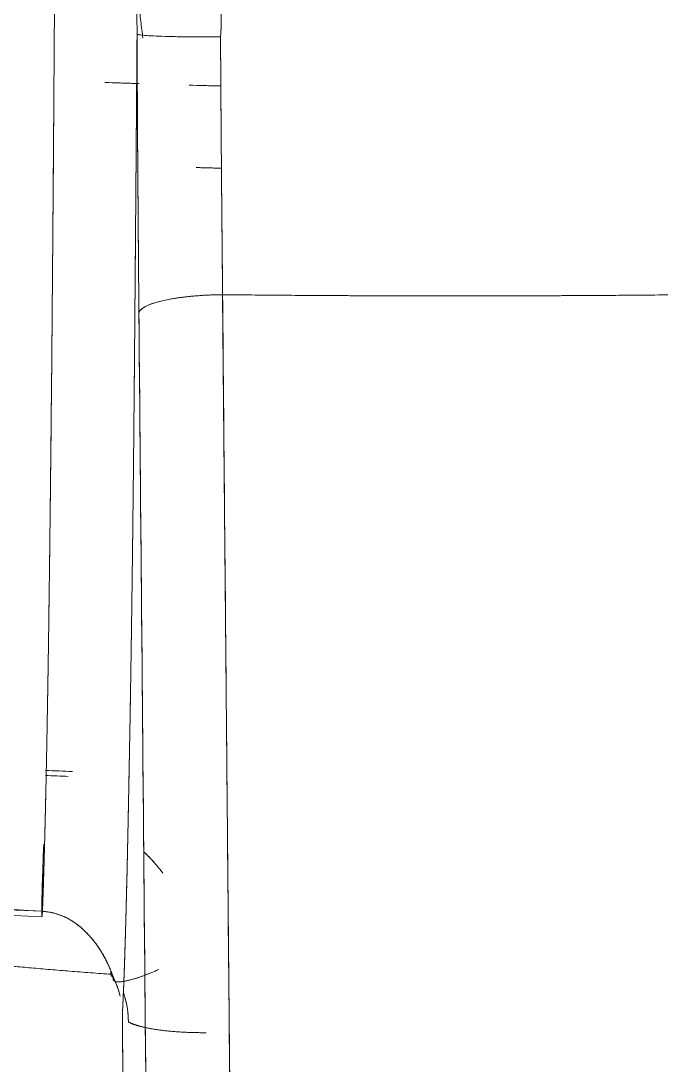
# Model space of a CAD drawing. Extents: x 6453 to 7582, y 0 to 827.
# Drawn here: x 6957.36 to 6961.18, y 438.78 to 445.02 of the extents above; entities that cross this region are included whole.
import ezdxf

# ---------------------------------------------------------------- set-up
doc = ezdxf.new("R2010")
doc.units = 0
doc.header["$LTSCALE"] = 30
doc.header["$MEASUREMENT"] = 0
doc.linetypes.add('HIDDEN2', pattern=[4.7625, 3.175, -1.5875])
doc.layers.add('1', color=7, linetype='CONTINUOUS')
doc.layers.add('2', color=1, linetype='HIDDEN2')

msp = doc.modelspace()

# ---------------------------------------------------------------- linework, layer by layer
at = {"layer": '1', "color": 7, "linetype": 'Continuous', "lineweight": 18}
msp.add_line((6958.6369, 435.1411), (6958.5632, 443.3842), dxfattribs=at)
msp.add_line((6958.6369, 435.1411), (6958.5632, 443.3842), dxfattribs=at)
for centre, major_axis, ratio, start_param, end_param in [((6959.9516, 496.5192), (-59.6283, 0), 0.953717, 0, 1.529457), ((6959.9516, 496.5192), (-59.6283, 0), 0.953717, 0, 1.529457), ((6959.9516, 496.2103), (54.1, 0), 0.953717, 4.673704, 4.677173), ((6959.9516, 496.2103), (-54.1, 0), 0.953717, 1.533989, 1.535903), ((6959.9516, 496.2103), (54.1, 0), 0.953717, 4.68301, 4.686459), ((6959.9516, 496.2103), (-54.1, 0), 0.953717, 1.542876, 1.544874), ((6959.9516, 496.762), (-59, 0), 0.953717, 1.529317, 1.532066), ((6959.9516, 496.732), (59, 0), 0.953717, 4.67091, 4.673217), ((6957.5035, 440.1675), (-0.0197, -0.4996), 0.012428, 4.847757, 5.925986), ((6957.5035, 440.1675), (-0.0197, -0.4996), 0.012428, 5.210955, 5.919109), ((6957.5035, 440.1675), (-0.0197, -0.4996), 0.012428, 6.192422, 6.640363), ((6957.5035, 440.1675), (-0.0197, -0.4996), 0.012428, 0.079029, 0.357178)]:
    msp.add_ellipse(centre, major_axis=major_axis, ratio=ratio, start_param=start_param, end_param=end_param, dxfattribs=at)
for points, degree, knots in [([(6962.4193, 439.6678), (6962.9994, 439.6907), (6964.6758, 439.7802), (6967.4426, 440.0399), (6970.7026, 440.5204), (6973.9301, 441.1719), (6977.115, 441.9922), (6980.2476, 442.979), (6983.3184, 444.1292), (6986.3179, 445.4392), (6989.2372, 446.9053), (6992.0672, 448.5227), (6994.7993, 450.2867), (6997.4253, 452.1918), (6999.937, 454.2322), (7002.3269, 456.4018), (7004.5877, 458.6939), (7006.7125, 461.1014), (7008.6948, 463.6172), (7010.5286, 466.2334), (7012.2083, 468.9421), (7013.7287, 471.7352), (7015.0853, 474.6039), (7016.274, 477.5397), (7017.291, 480.5335), (7018.1334, 483.5763), (7018.7985, 486.6588), (7019.2844, 489.7715), (7019.5895, 492.905), (7019.713, 496.0499), (7019.6545, 499.1963), (7019.4141, 502.335), (7018.9927, 505.4561), (7018.3914, 508.5503), (7017.6121, 511.6082), (7016.6572, 514.6203), (7015.5295, 517.5776), (7014.2326, 520.4711), (7012.7704, 523.2919), (7011.1472, 526.0315), (7009.3682, 528.6815), (7007.4385, 531.2338), (7005.3643, 533.6807), (7003.1516, 536.0146), (7000.8074, 538.2286), (6998.3386, 540.3158), (6995.753, 542.2699), (6993.0582, 544.085), (6990.2625, 545.7554), (6987.3745, 547.2761), (6984.4029, 548.6425), (6981.3568, 549.8504), (6978.2455, 550.8961), (6975.0784, 551.7765), (6971.8652, 552.4887), (6968.6157, 553.0308), (6965.3397, 553.4009), (6962.0474, 553.5981), (6958.7486, 553.6216), (6955.4535, 553.4714), (6952.1721, 553.148), (6948.9143, 552.6523), (6945.6902, 551.9859), (6942.5095, 551.1508), (6939.382, 550.1495), (6936.3171, 548.985), (6933.3243, 547.661), (6930.4126, 546.1815), (6927.5909, 544.5509), (6924.8678, 542.7742), (6922.2516, 540.8569), (6919.7502, 538.8048), (6917.3714, 536.6242), (6915.1224, 534.3217), (6913.0099, 531.9042), (6911.0405, 529.3793), (6909.2201, 526.7546), (6907.5543, 524.0381), (6906.0481, 521.238), (6904.7061, 518.363), (6903.5325, 515.4218), (6902.5307, 512.4232), (6901.7039, 509.3766), (6901.0545, 506.2911), (6900.5845, 503.1761), (6900.2954, 500.0412), (6900.1879, 496.8959), (6900.2625, 493.7497), (6900.5189, 490.6122), (6900.9563, 487.4931), (6901.5734, 484.4017), (6902.3683, 481.3475), (6903.3386, 478.3398), (6904.4813, 475.3878), (6905.7929, 472.5004), (6907.2696, 469.6864), (6908.9067, 466.9544), (6910.6992, 464.3127), (6912.6419, 461.7694), (6914.7286, 459.3322), (6916.9532, 457.0085), (6919.3087, 454.8054), (6921.788, 452.7297), (6924.3837, 450.7877), (6927.0877, 448.9852), (6929.8918, 447.3277), (6932.7876, 445.8204), (6935.7661, 444.4679), (6938.8183, 443.2741), (6941.935, 442.2429), (6945.1065, 441.3773), (6948.3234, 440.68), (6951.5754, 440.153), (6954.6337, 439.8219), (6956.6062, 439.7025), (6957.4838, 439.6678)], 3, [0, 0, 0, 0, 0.004702, 0.013606, 0.022511, 0.031416, 0.040321, 0.049226, 0.058131, 0.067035, 0.07594, 0.084844, 0.093748, 0.102652, 0.111556, 0.120459, 0.129362, 0.138265, 0.147168, 0.15607, 0.164972, 0.173874, 0.182775, 0.191676, 0.200577, 0.209478, 0.218378, 0.227279, 0.236179, 0.245079, 0.253978, 0.262878, 0.271778, 0.280678, 0.289578, 0.298478, 0.307379, 0.316279, 0.32518, 0.334081, 0.342982, 0.351884, 0.360785, 0.369687, 0.37859, 0.387493, 0.396396, 0.405299, 0.414202, 0.423106, 0.43201, 0.440914, 0.449818, 0.458723, 0.467628, 0.476532, 0.485437, 0.494342, 0.503247, 0.512152, 0.521057, 0.529962, 0.538867, 0.547772, 0.556677, 0.565582, 0.574486, 0.583391, 0.592295, 0.601199, 0.610103, 0.619007, 0.62791, 0.636813, 0.645716, 0.654619, 0.663521, 0.672423, 0.681325, 0.690226, 0.699127, 0.708028, 0.716929, 0.725829, 0.734729, 0.743629, 0.752529, 0.761429, 0.770329, 0.779229, 0.788129, 0.797029, 0.805929, 0.814829, 0.82373, 0.832631, 0.841532, 0.850433, 0.859334, 0.868236, 0.877138, 0.886041, 0.894944, 0.903847, 0.91275, 0.921653, 0.930557, 0.939461, 0.948365, 0.95727, 0.966174, 0.975079, 0.983983, 0.992888, 1, 1, 1, 1]), ([(6957.4872, 439.6993), (6957.4875, 439.7051), (6957.4879, 439.7167), (6957.4886, 439.7344), (6957.4892, 439.7523), (6957.4899, 439.7704), (6957.4905, 439.7888), (6957.4911, 439.8074), (6957.4918, 439.8262), (6957.4924, 439.8452), (6957.493, 439.8645), (6957.4936, 439.884), (6957.4943, 439.9037), (6957.4949, 439.9237), (6957.4955, 439.9439), (6957.4961, 439.9643), (6957.4967, 439.985), (6957.4973, 440.0059), (6957.4979, 440.027), (6957.4985, 440.0483), (6957.4991, 440.0699), (6957.4997, 440.0917), (6957.5003, 440.1138), (6957.5008, 440.1361), (6957.5014, 440.1586), (6957.502, 440.1813), (6957.5026, 440.2043), (6957.5031, 440.2275), (6957.5037, 440.2509), (6957.5043, 440.2746), (6957.5048, 440.2985), (6957.5054, 440.3226), (6957.5059, 440.347), (6957.5065, 440.3716), (6957.507, 440.3965), (6957.5076, 440.4215), (6957.5081, 440.4469), (6957.5087, 440.4724), (6957.5092, 440.4982), (6957.5097, 440.5242), (6957.5103, 440.5504), (6957.5108, 440.5769), (6957.5113, 440.6036), (6957.5119, 440.6306), (6957.5124, 440.6578), (6957.5129, 440.6852), (6957.5134, 440.7128), (6957.5139, 440.7407), (6957.5144, 440.7688), (6957.515, 440.7972), (6957.5155, 440.8258), (6957.516, 440.8546), (6957.5165, 440.8837), (6957.517, 440.913), (6957.5175, 440.9425), (6957.518, 440.9723), (6957.5185, 441.0023), (6957.519, 441.0325), (6957.5195, 441.0629), (6957.5216, 441.198), (6957.5253, 441.4472), (6957.5303, 441.8278), (6957.5351, 442.231), (6957.5395, 442.6554), (6957.543, 443.0148), (6957.5455, 443.2989), (6957.5472, 443.5014), (6957.5489, 443.7076), (6957.5505, 443.9176), (6957.5521, 444.1313), (6957.5537, 444.3484), (6957.5553, 444.569), (6957.5568, 444.7929), (6957.5583, 445.02), (6957.5597, 445.2503), (6957.5612, 445.4835), (6957.5626, 445.7196), (6957.564, 445.9584), (6957.5654, 446.1998), (6957.5668, 446.4437), (6957.5682, 446.69), (6957.5695, 446.9385), (6957.5709, 447.1893), (6957.5723, 447.4423), (6957.5736, 447.6976), (6957.5745, 447.8688), (6957.575, 447.9547)], 3, [0, 0, 0, 0, 0.004166, 0.008333, 0.012502, 0.016671, 0.020842, 0.025014, 0.029187, 0.033362, 0.037538, 0.041716, 0.045896, 0.050078, 0.054262, 0.058448, 0.062636, 0.066826, 0.071019, 0.075214, 0.079412, 0.083613, 0.087816, 0.092022, 0.096231, 0.100443, 0.104659, 0.108877, 0.113099, 0.117325, 0.121554, 0.125786, 0.130023, 0.134263, 0.138507, 0.142756, 0.147009, 0.151265, 0.155527, 0.159792, 0.164063, 0.168338, 0.172618, 0.176902, 0.181192, 0.185487, 0.189787, 0.194092, 0.198403, 0.202719, 0.207041, 0.211369, 0.215702, 0.220041, 0.224386, 0.228738, 0.233095, 0.237459, 0.241829, 0.246206, 0.29523, 0.344567, 0.394325, 0.444593, 0.49544, 0.517682, 0.540096, 0.562686, 0.585454, 0.608403, 0.631533, 0.654847, 0.678343, 0.702023, 0.725885, 0.74993, 0.774155, 0.798559, 0.82314, 0.847895, 0.872822, 0.897919, 0.923185, 0.948621, 0.974226, 1, 1, 1, 1]), ([(6957.575, 447.9547), (6957.5748, 447.9122), (6957.5742, 447.8118), (6957.5733, 447.6389), (6957.5722, 447.4208), (6957.5708, 447.1579), (6957.5691, 446.8505), (6957.5672, 446.5114), (6957.5652, 446.1563), (6957.5632, 445.8012), (6957.5611, 445.4499), (6957.5589, 445.0988), (6957.556, 444.6734), (6957.552, 444.1037), (6957.546, 443.3357), (6957.5406, 442.7561), (6957.537, 442.4122), (6957.5362, 442.3447), (6957.5355, 442.2776), (6957.5348, 442.211), (6957.534, 442.1448), (6957.5333, 442.0792), (6957.5325, 442.014), (6957.5318, 441.9493), (6957.531, 441.8852), (6957.5302, 441.8215), (6957.5294, 441.7584), (6957.5286, 441.6958), (6957.5278, 441.6338), (6957.527, 441.5723), (6957.5261, 441.5114), (6957.5253, 441.451), (6957.5245, 441.3913), (6957.5236, 441.3321), (6957.5227, 441.2736), (6957.5219, 441.2156), (6957.521, 441.1583), (6957.5201, 441.1016), (6957.5192, 441.0455), (6957.5183, 440.9901), (6957.5174, 440.9354), (6957.5164, 440.8813), (6957.5155, 440.8279), (6957.5145, 440.7752), (6957.5136, 440.7231), (6957.5126, 440.6718), (6957.5116, 440.6212), (6957.5106, 440.5712), (6957.5096, 440.5221), (6957.5086, 440.4736), (6957.5076, 440.4259), (6957.5065, 440.3789), (6957.5055, 440.3327), (6957.5044, 440.2872), (6957.5033, 440.2425), (6957.5023, 440.1985), (6957.5012, 440.1554), (6957.5001, 440.113), (6957.499, 440.0714), (6957.4978, 440.0305), (6957.4967, 439.9905), (6957.4956, 439.9513), (6957.4944, 439.9128), (6957.4932, 439.8752), (6957.4921, 439.8384), (6957.4909, 439.8024), (6957.4897, 439.7672), (6957.4885, 439.7327), (6957.4877, 439.7104), (6957.4872, 439.6993)], 3, [0, 0, 0, 0, 0.012769, 0.03009, 0.051966, 0.078396, 0.109374, 0.144889, 0.181273, 0.217479, 0.253503, 0.289342, 0.326274, 0.386499, 0.469843, 0.576039, 0.584095, 0.592149, 0.6002, 0.608248, 0.616293, 0.624335, 0.632375, 0.640412, 0.648446, 0.656477, 0.664506, 0.672532, 0.680555, 0.688576, 0.696594, 0.70461, 0.712623, 0.720634, 0.728642, 0.736648, 0.744652, 0.752653, 0.760653, 0.76865, 0.776645, 0.784638, 0.79263, 0.800619, 0.808607, 0.816592, 0.824577, 0.832559, 0.840541, 0.848521, 0.856499, 0.864477, 0.872453, 0.880428, 0.888402, 0.896375, 0.904347, 0.912319, 0.92029, 0.928261, 0.936232, 0.944202, 0.952172, 0.960143, 0.968113, 0.976084, 0.984056, 0.992028, 1, 1, 1, 1]), ([(6957.575, 447.9547), (6957.5748, 447.9122), (6957.5742, 447.8118), (6957.5733, 447.6389), (6957.5722, 447.4208), (6957.5708, 447.1579), (6957.5691, 446.8505), (6957.5672, 446.5114), (6957.5652, 446.1563), (6957.5632, 445.8012), (6957.5611, 445.4499), (6957.5589, 445.0988), (6957.556, 444.6734), (6957.552, 444.1037), (6957.546, 443.3357), (6957.5406, 442.7561), (6957.537, 442.4122), (6957.5362, 442.3447), (6957.5355, 442.2776), (6957.5348, 442.211), (6957.534, 442.1448), (6957.5333, 442.0792), (6957.5325, 442.014), (6957.5318, 441.9493), (6957.531, 441.8852), (6957.5302, 441.8215), (6957.5294, 441.7584), (6957.5286, 441.6958), (6957.5278, 441.6338), (6957.527, 441.5723), (6957.5261, 441.5114), (6957.5253, 441.451), (6957.5245, 441.3913), (6957.5236, 441.3321), (6957.5227, 441.2736), (6957.5219, 441.2156), (6957.521, 441.1583), (6957.5201, 441.1016), (6957.5192, 441.0455), (6957.5183, 440.9901), (6957.5174, 440.9354), (6957.5164, 440.8813), (6957.5155, 440.8279), (6957.5145, 440.7752), (6957.5136, 440.7231), (6957.5126, 440.6718), (6957.5116, 440.6212), (6957.5106, 440.5712), (6957.5096, 440.5221), (6957.5086, 440.4736), (6957.5076, 440.4259), (6957.5065, 440.3789), (6957.5055, 440.3327), (6957.5044, 440.2872), (6957.5033, 440.2425), (6957.5023, 440.1985), (6957.5012, 440.1554), (6957.5001, 440.113), (6957.499, 440.0714), (6957.4978, 440.0305), (6957.4967, 439.9905), (6957.4956, 439.9513), (6957.4944, 439.9128), (6957.4932, 439.8752), (6957.4921, 439.8384), (6957.4909, 439.8024), (6957.4897, 439.7672), (6957.4885, 439.7327), (6957.4877, 439.7104), (6957.4872, 439.6993)], 3, [0, 0, 0, 0, 0.012769, 0.03009, 0.051966, 0.078396, 0.109374, 0.144889, 0.181273, 0.217479, 0.253503, 0.289342, 0.326274, 0.386499, 0.469843, 0.576039, 0.584095, 0.592149, 0.6002, 0.608248, 0.616293, 0.624335, 0.632375, 0.640412, 0.648446, 0.656477, 0.664506, 0.672532, 0.680555, 0.688576, 0.696594, 0.70461, 0.712623, 0.720634, 0.728642, 0.736648, 0.744652, 0.752653, 0.760653, 0.76865, 0.776645, 0.784638, 0.79263, 0.800619, 0.808607, 0.816592, 0.824577, 0.832559, 0.840541, 0.848521, 0.856499, 0.864477, 0.872453, 0.880428, 0.888402, 0.896375, 0.904347, 0.912319, 0.92029, 0.928261, 0.936232, 0.944202, 0.952172, 0.960143, 0.968113, 0.976084, 0.984056, 0.992028, 1, 1, 1, 1]), ([(6957.4872, 439.6993), (6957.4875, 439.7051), (6957.4879, 439.7167), (6957.4886, 439.7344), (6957.4892, 439.7523), (6957.4899, 439.7704), (6957.4905, 439.7888), (6957.4911, 439.8074), (6957.4918, 439.8262), (6957.4924, 439.8452), (6957.493, 439.8645), (6957.4936, 439.884), (6957.4943, 439.9037), (6957.4949, 439.9237), (6957.4955, 439.9439), (6957.4961, 439.9643), (6957.4967, 439.985), (6957.4973, 440.0059), (6957.4979, 440.027), (6957.4985, 440.0483), (6957.4991, 440.0699), (6957.4997, 440.0917), (6957.5003, 440.1138), (6957.5008, 440.1361), (6957.5014, 440.1586), (6957.502, 440.1813), (6957.5026, 440.2043), (6957.5031, 440.2275), (6957.5037, 440.2509), (6957.5043, 440.2746), (6957.5048, 440.2985), (6957.5054, 440.3226), (6957.5059, 440.347), (6957.5065, 440.3716), (6957.507, 440.3965), (6957.5076, 440.4215), (6957.5081, 440.4469), (6957.5087, 440.4724), (6957.5092, 440.4982), (6957.5097, 440.5242), (6957.5103, 440.5504), (6957.5108, 440.5769), (6957.5113, 440.6036), (6957.5119, 440.6306), (6957.5124, 440.6578), (6957.5129, 440.6852), (6957.5134, 440.7128), (6957.5139, 440.7407), (6957.5144, 440.7688), (6957.515, 440.7972), (6957.5155, 440.8258), (6957.516, 440.8546), (6957.5165, 440.8837), (6957.517, 440.913), (6957.5175, 440.9425), (6957.518, 440.9723), (6957.5185, 441.0023), (6957.519, 441.0325), (6957.5195, 441.0629), (6957.5216, 441.198), (6957.5253, 441.4472), (6957.5303, 441.8278), (6957.5351, 442.231), (6957.5395, 442.6554), (6957.543, 443.0148), (6957.5455, 443.2989), (6957.5472, 443.5014), (6957.5489, 443.7076), (6957.5505, 443.9176), (6957.5521, 444.1313), (6957.5537, 444.3484), (6957.5553, 444.569), (6957.5568, 444.7929), (6957.5583, 445.02), (6957.5597, 445.2503), (6957.5612, 445.4835), (6957.5626, 445.7196), (6957.564, 445.9584), (6957.5654, 446.1998), (6957.5668, 446.4437), (6957.5682, 446.69), (6957.5695, 446.9385), (6957.5709, 447.1893), (6957.5723, 447.4423), (6957.5736, 447.6976), (6957.5745, 447.8688), (6957.575, 447.9547)], 3, [0, 0, 0, 0, 0.004166, 0.008333, 0.012502, 0.016671, 0.020842, 0.025014, 0.029187, 0.033362, 0.037538, 0.041716, 0.045896, 0.050078, 0.054262, 0.058448, 0.062636, 0.066826, 0.071019, 0.075214, 0.079412, 0.083613, 0.087816, 0.092022, 0.096231, 0.100443, 0.104659, 0.108877, 0.113099, 0.117325, 0.121554, 0.125786, 0.130023, 0.134263, 0.138507, 0.142756, 0.147009, 0.151265, 0.155527, 0.159792, 0.164063, 0.168338, 0.172618, 0.176902, 0.181192, 0.185487, 0.189787, 0.194092, 0.198403, 0.202719, 0.207041, 0.211369, 0.215702, 0.220041, 0.224386, 0.228738, 0.233095, 0.237459, 0.241829, 0.246206, 0.29523, 0.344567, 0.394325, 0.444593, 0.49544, 0.517682, 0.540096, 0.562686, 0.585454, 0.608403, 0.631533, 0.654847, 0.678343, 0.702023, 0.725885, 0.74993, 0.774155, 0.798559, 0.82314, 0.847895, 0.872822, 0.897919, 0.923185, 0.948621, 0.974226, 1, 1, 1, 1]), ([(6957.575, 447.9547), (6957.5788, 447.9379), (6957.5865, 447.9037), (6957.5985, 447.8511), (6957.611, 447.7964), (6957.6241, 447.7396), (6957.6378, 447.6805), (6957.652, 447.6192), (6957.6666, 447.5562), (6957.6867, 447.4701), (6957.7169, 447.339), (6957.7525, 447.1813), (6957.7867, 447.0234), (6957.8138, 446.8929), (6957.8415, 446.7536), (6957.8728, 446.5861), (6957.9048, 446.4022), (6957.9322, 446.2326), (6957.9514, 446.1066), (6957.9694, 445.9818), (6957.9899, 445.8313), (6958.0106, 445.6589), (6958.0263, 445.5013), (6958.0359, 445.3824), (6958.0421, 445.288), (6958.0461, 445.2093), (6958.049, 445.1375), (6958.0508, 445.0691), (6958.0519, 445.0043), (6958.052, 444.9623), (6958.0521, 444.9418)], 3, [0, 0, 0, 0, 0.017972, 0.036666, 0.056081, 0.076218, 0.097076, 0.118656, 0.140958, 0.163324, 0.208936, 0.277764, 0.326398, 0.370636, 0.410482, 0.467291, 0.538903, 0.593621, 0.63478, 0.662435, 0.715389, 0.780538, 0.827725, 0.865196, 0.893049, 0.916664, 0.93916, 0.960545, 0.980822, 1, 1, 1, 1]), ([(6958.5506, 444.9244), (6958.551, 444.9298), (6958.5519, 444.9408), (6958.553, 444.9577), (6958.5538, 444.9752), (6958.5544, 444.9934), (6958.5548, 445.0122), (6958.555, 445.0317), (6958.5549, 445.0518), (6958.5545, 445.0725), (6958.5538, 445.0939), (6958.5528, 445.116), (6958.5515, 445.1386), (6958.5499, 445.1619), (6958.5468, 445.2005), (6958.5404, 445.2612), (6958.5279, 445.3531), (6958.5125, 445.4425), (6958.4863, 445.5745), (6958.4496, 445.7349), (6958.3942, 445.9434), (6958.3315, 446.1591), (6958.2654, 446.3655), (6958.1899, 446.5842), (6958.1084, 446.8024), (6958.0223, 447.0155), (6957.935, 447.2199), (6957.8525, 447.4034), (6957.7815, 447.5534), (6957.7321, 447.654), (6957.6992, 447.7196), (6957.667, 447.7824), (6957.6356, 447.8424), (6957.6051, 447.8996), (6957.5849, 447.9366), (6957.575, 447.9547)], 3, [0, 0, 0, 0, 0.004808, 0.009809, 0.015001, 0.020386, 0.025963, 0.031733, 0.037694, 0.043848, 0.050193, 0.056729, 0.063457, 0.070376, 0.077485, 0.097917, 0.124718, 0.160239, 0.178956, 0.245121, 0.307885, 0.373659, 0.449249, 0.506417, 0.587509, 0.666612, 0.723676, 0.800069, 0.861421, 0.886641, 0.911012, 0.934534, 0.957208, 0.979031, 1, 1, 1, 1]), ([(6957.575, 447.9547), (6957.5788, 447.9379), (6957.5865, 447.9037), (6957.5985, 447.8511), (6957.611, 447.7964), (6957.6241, 447.7396), (6957.6378, 447.6805), (6957.652, 447.6192), (6957.6666, 447.5562), (6957.6867, 447.4701), (6957.7169, 447.339), (6957.7525, 447.1813), (6957.7867, 447.0234), (6957.8138, 446.8929), (6957.8415, 446.7536), (6957.8728, 446.5861), (6957.9048, 446.4022), (6957.9322, 446.2326), (6957.9514, 446.1066), (6957.9694, 445.9818), (6957.9899, 445.8313), (6958.0106, 445.6589), (6958.0263, 445.5013), (6958.0359, 445.3824), (6958.0421, 445.288), (6958.0461, 445.2093), (6958.049, 445.1375), (6958.0508, 445.0691), (6958.0519, 445.0043), (6958.052, 444.9623), (6958.0521, 444.9418)], 3, [0, 0, 0, 0, 0.017972, 0.036666, 0.056081, 0.076218, 0.097076, 0.118656, 0.140958, 0.163324, 0.208936, 0.277764, 0.326398, 0.370636, 0.410482, 0.467291, 0.538903, 0.593621, 0.63478, 0.662435, 0.715389, 0.780538, 0.827725, 0.865196, 0.893049, 0.916664, 0.93916, 0.960545, 0.980822, 1, 1, 1, 1]), ([(6958.5506, 444.9244), (6958.551, 444.9298), (6958.5519, 444.9408), (6958.553, 444.9577), (6958.5538, 444.9752), (6958.5544, 444.9934), (6958.5548, 445.0122), (6958.555, 445.0317), (6958.5549, 445.0518), (6958.5545, 445.0725), (6958.5538, 445.0939), (6958.5528, 445.116), (6958.5515, 445.1386), (6958.5499, 445.1619), (6958.5468, 445.2005), (6958.5404, 445.2612), (6958.5279, 445.3531), (6958.5125, 445.4425), (6958.4863, 445.5745), (6958.4496, 445.7349), (6958.3942, 445.9434), (6958.3315, 446.1591), (6958.2654, 446.3655), (6958.1899, 446.5842), (6958.1084, 446.8024), (6958.0223, 447.0155), (6957.935, 447.2199), (6957.8525, 447.4034), (6957.7815, 447.5534), (6957.7321, 447.654), (6957.6992, 447.7196), (6957.667, 447.7824), (6957.6356, 447.8424), (6957.6051, 447.8996), (6957.5849, 447.9366), (6957.575, 447.9547)], 3, [0, 0, 0, 0, 0.004808, 0.009809, 0.015001, 0.020386, 0.025963, 0.031733, 0.037694, 0.043848, 0.050193, 0.056729, 0.063457, 0.070376, 0.077485, 0.097917, 0.124718, 0.160239, 0.178956, 0.245121, 0.307885, 0.373659, 0.449249, 0.506417, 0.587509, 0.666612, 0.723676, 0.800069, 0.861421, 0.886641, 0.911012, 0.934534, 0.957208, 0.979031, 1, 1, 1, 1]), ([(6957.575, 447.9547), (6957.5809, 447.9439), (6957.5928, 447.9222), (6957.6105, 447.8894), (6957.6282, 447.8563), (6957.6459, 447.8228), (6957.6635, 447.789), (6957.6811, 447.7549), (6957.6987, 447.7204), (6957.7163, 447.6855), (6957.7338, 447.6503), (6957.7514, 447.6148), (6957.7689, 447.5789), (6957.7864, 447.5427), (6957.8038, 447.5061), (6957.8212, 447.4692), (6957.8387, 447.4319), (6957.8561, 447.3942), (6957.8734, 447.3562), (6957.8908, 447.3179), (6957.9081, 447.2792), (6957.9254, 447.2402), (6957.9664, 447.1469), (6958.0278, 447.0024), (6958.1092, 446.7995), (6958.1859, 446.5952), (6958.2605, 446.3806), (6958.3301, 446.163), (6958.3949, 445.9415), (6958.451, 445.7288), (6958.4899, 445.5586), (6958.5141, 445.4331), (6958.5286, 445.3466), (6958.54, 445.2646), (6958.5469, 445.1996), (6958.5508, 445.1503), (6958.5529, 445.1156), (6958.5543, 445.0817), (6958.555, 445.0487), (6958.555, 445.0164), (6958.5543, 444.985), (6958.5529, 444.9544), (6958.5514, 444.9343), (6958.5506, 444.9244)], 3, [0, 0, 0, 0, 0.012513, 0.02509, 0.037731, 0.050436, 0.063206, 0.07604, 0.088938, 0.101902, 0.11493, 0.128022, 0.14118, 0.154402, 0.16769, 0.181042, 0.19446, 0.207942, 0.221489, 0.235102, 0.248779, 0.262522, 0.276329, 0.346895, 0.412496, 0.482739, 0.550756, 0.622581, 0.692118, 0.760494, 0.821046, 0.848723, 0.874848, 0.899438, 0.922515, 0.933086, 0.943395, 0.953448, 0.963247, 0.972797, 0.982102, 0.991168, 1, 1, 1, 1]), ([(6957.575, 447.9547), (6957.5809, 447.9439), (6957.5928, 447.9222), (6957.6105, 447.8894), (6957.6282, 447.8563), (6957.6459, 447.8228), (6957.6635, 447.789), (6957.6811, 447.7549), (6957.6987, 447.7204), (6957.7163, 447.6855), (6957.7338, 447.6503), (6957.7514, 447.6148), (6957.7689, 447.5789), (6957.7864, 447.5427), (6957.8038, 447.5061), (6957.8212, 447.4692), (6957.8387, 447.4319), (6957.8561, 447.3942), (6957.8734, 447.3562), (6957.8908, 447.3179), (6957.9081, 447.2792), (6957.9254, 447.2402), (6957.9664, 447.1469), (6958.0278, 447.0024), (6958.1092, 446.7995), (6958.1859, 446.5952), (6958.2605, 446.3806), (6958.3301, 446.163), (6958.3949, 445.9415), (6958.451, 445.7288), (6958.4899, 445.5586), (6958.5141, 445.4331), (6958.5286, 445.3466), (6958.54, 445.2646), (6958.5469, 445.1996), (6958.5508, 445.1503), (6958.5529, 445.1156), (6958.5543, 445.0817), (6958.555, 445.0487), (6958.555, 445.0164), (6958.5543, 444.985), (6958.5529, 444.9544), (6958.5514, 444.9343), (6958.5506, 444.9244)], 3, [0, 0, 0, 0, 0.012513, 0.02509, 0.037731, 0.050436, 0.063206, 0.07604, 0.088938, 0.101902, 0.11493, 0.128022, 0.14118, 0.154402, 0.16769, 0.181042, 0.19446, 0.207942, 0.221489, 0.235102, 0.248779, 0.262522, 0.276329, 0.346895, 0.412496, 0.482739, 0.550756, 0.622581, 0.692118, 0.760494, 0.821046, 0.848723, 0.874848, 0.899438, 0.922515, 0.933086, 0.943395, 0.953448, 0.963247, 0.972797, 0.982102, 0.991168, 1, 1, 1, 1]), ([(6958.052, 444.9418), (6958.0476, 444.3228), (6958.0428, 443.7256), (6958.0378, 443.0989), (6958.0338, 442.6691), (6958.0315, 442.4263), (6958.0292, 442.2132), (6958.0268, 441.9953), (6958.0193, 441.3919), (6958.0131, 441.0108), (6958.0073, 440.6529), (6958.0003, 440.3077), (6957.9939, 439.9863), (6957.9821, 439.5243), (6957.9759, 439.3489), (6957.9699, 439.1791), (6957.9643, 439.0797)], 2, [0, 0, 0, 0.125, 0.125, 0.25, 0.25, 0.3125, 0.3125, 0.375, 0.5, 0.5, 0.625, 0.625, 0.75, 0.875, 0.875, 1, 1, 1]), ([(6958.052, 444.9418), (6958.0476, 444.3228), (6958.0428, 443.7256), (6958.0378, 443.0989), (6958.0338, 442.6691), (6958.0315, 442.4263), (6958.0292, 442.2132), (6958.0268, 441.9953), (6958.0193, 441.3919), (6958.0131, 441.0108), (6958.0073, 440.6529), (6958.0003, 440.3077), (6957.9939, 439.9863), (6957.9821, 439.5243), (6957.9759, 439.3489), (6957.9699, 439.1791), (6957.9643, 439.0797)], 2, [0, 0, 0, 0.125, 0.125, 0.25, 0.25, 0.3125, 0.3125, 0.375, 0.5, 0.5, 0.625, 0.625, 0.75, 0.875, 0.875, 1, 1, 1]), ([(6957.9643, 439.0797), (6957.9645, 439.0828), (6957.9649, 439.0891), (6957.9654, 439.099), (6957.9659, 439.1094), (6957.9664, 439.1202), (6957.967, 439.1316), (6957.9675, 439.1435), (6957.9681, 439.1559), (6957.9687, 439.1688), (6957.9693, 439.1823), (6957.9698, 439.1963), (6957.9704, 439.2109), (6957.9711, 439.2261), (6957.9717, 439.2418), (6957.9723, 439.2581), (6957.973, 439.2751), (6957.9736, 439.2926), (6957.9743, 439.3108), (6957.975, 439.3295), (6957.9764, 439.3688), (6957.9785, 439.4327), (6957.9815, 439.5271), (6957.9847, 439.6346), (6957.9876, 439.7395), (6957.99, 439.8372), (6957.9921, 439.9228), (6957.9938, 440.0004), (6957.9953, 440.0689), (6957.9965, 440.1274), (6957.9978, 440.1868), (6957.999, 440.2468), (6958.0005, 440.3229), (6958.0023, 440.4162), (6958.0044, 440.5285), (6958.0069, 440.6588), (6958.0098, 440.8186), (6958.0126, 440.9829), (6958.0151, 441.1358), (6958.0171, 441.2636), (6958.0188, 441.3823), (6958.0203, 441.4914), (6958.0216, 441.5905), (6958.0229, 441.6911), (6958.0244, 441.804), (6958.0259, 441.93), (6958.0275, 442.07), (6958.0293, 442.2326), (6958.0314, 442.4317), (6958.0335, 442.6423), (6958.0353, 442.8305), (6958.0365, 442.9689), (6958.0374, 443.0706), (6958.0379, 443.1352), (6958.0384, 443.1877), (6958.0388, 443.2401), (6958.0393, 443.3049), (6958.0398, 443.3684), (6958.0404, 443.4308), (6958.0408, 443.4921), (6958.0413, 443.5521), (6958.0418, 443.611), (6958.0422, 443.6687), (6958.0429, 443.7486), (6958.0437, 443.8536), (6958.0448, 443.9867), (6958.0459, 444.1273), (6958.047, 444.2754), (6958.0482, 444.4311), (6958.0495, 444.5944), (6958.0507, 444.7654), (6958.0516, 444.8822), (6958.052, 444.9418)], 3, [0, 0, 0, 0, 0.003791, 0.007676, 0.011654, 0.015726, 0.019892, 0.024151, 0.028505, 0.032952, 0.037493, 0.042128, 0.046857, 0.051679, 0.056596, 0.061606, 0.06671, 0.071908, 0.077199, 0.082584, 0.088063, 0.11039, 0.134588, 0.160652, 0.188577, 0.206954, 0.225293, 0.243591, 0.255399, 0.267216, 0.279041, 0.290876, 0.302719, 0.323478, 0.34468, 0.366327, 0.39602, 0.431899, 0.453546, 0.475182, 0.496805, 0.512768, 0.52874, 0.544721, 0.560711, 0.581789, 0.603001, 0.624345, 0.654535, 0.69034, 0.714935, 0.734307, 0.748462, 0.757405, 0.76114, 0.770233, 0.779149, 0.787889, 0.796453, 0.80484, 0.813052, 0.821087, 0.828947, 0.836632, 0.853716, 0.871755, 0.890747, 0.910693, 0.931591, 0.953442, 0.976245, 1, 1, 1, 1]), ([(6957.9643, 439.0797), (6957.9645, 439.0828), (6957.9649, 439.0891), (6957.9654, 439.099), (6957.9659, 439.1094), (6957.9664, 439.1202), (6957.967, 439.1316), (6957.9675, 439.1435), (6957.9681, 439.1559), (6957.9687, 439.1688), (6957.9693, 439.1823), (6957.9698, 439.1963), (6957.9704, 439.2109), (6957.9711, 439.2261), (6957.9717, 439.2418), (6957.9723, 439.2581), (6957.973, 439.2751), (6957.9736, 439.2926), (6957.9743, 439.3108), (6957.975, 439.3295), (6957.9764, 439.3688), (6957.9785, 439.4327), (6957.9815, 439.5271), (6957.9847, 439.6346), (6957.9876, 439.7395), (6957.99, 439.8372), (6957.9921, 439.9228), (6957.9938, 440.0004), (6957.9953, 440.0689), (6957.9965, 440.1274), (6957.9978, 440.1868), (6957.999, 440.2468), (6958.0005, 440.3229), (6958.0023, 440.4162), (6958.0044, 440.5285), (6958.0069, 440.6588), (6958.0098, 440.8186), (6958.0126, 440.9829), (6958.0151, 441.1358), (6958.0171, 441.2636), (6958.0188, 441.3823), (6958.0203, 441.4914), (6958.0216, 441.5905), (6958.0229, 441.6911), (6958.0244, 441.804), (6958.0259, 441.93), (6958.0275, 442.07), (6958.0293, 442.2326), (6958.0314, 442.4317), (6958.0335, 442.6423), (6958.0353, 442.8305), (6958.0365, 442.9689), (6958.0374, 443.0706), (6958.0379, 443.1352), (6958.0384, 443.1877), (6958.0388, 443.2401), (6958.0393, 443.3049), (6958.0398, 443.3684), (6958.0404, 443.4308), (6958.0408, 443.4921), (6958.0413, 443.5521), (6958.0418, 443.611), (6958.0422, 443.6687), (6958.0429, 443.7486), (6958.0437, 443.8536), (6958.0448, 443.9867), (6958.0459, 444.1273), (6958.047, 444.2754), (6958.0482, 444.4311), (6958.0495, 444.5944), (6958.0507, 444.7654), (6958.0516, 444.8822), (6958.052, 444.9418)], 3, [0, 0, 0, 0, 0.003791, 0.007676, 0.011654, 0.015726, 0.019892, 0.024151, 0.028505, 0.032952, 0.037493, 0.042128, 0.046857, 0.051679, 0.056596, 0.061606, 0.06671, 0.071908, 0.077199, 0.082584, 0.088063, 0.11039, 0.134588, 0.160652, 0.188577, 0.206954, 0.225293, 0.243591, 0.255399, 0.267216, 0.279041, 0.290876, 0.302719, 0.323478, 0.34468, 0.366327, 0.39602, 0.431899, 0.453546, 0.475182, 0.496805, 0.512768, 0.52874, 0.544721, 0.560711, 0.581789, 0.603001, 0.624345, 0.654535, 0.69034, 0.714935, 0.734307, 0.748462, 0.757405, 0.76114, 0.770233, 0.779149, 0.787889, 0.796453, 0.80484, 0.813052, 0.821087, 0.828947, 0.836632, 0.853716, 0.871755, 0.890747, 0.910693, 0.931591, 0.953442, 0.976245, 1, 1, 1, 1]), ([(6958.5506, 444.9244), (6958.5215, 444.9243), (6958.4913, 444.9242), (6958.4301, 444.9244), (6958.3992, 444.9246), (6958.3384, 444.9253), (6958.3085, 444.9258), (6958.252, 444.927), (6958.2253, 444.9277), (6958.1768, 444.9294), (6958.155, 444.9304), (6958.1175, 444.9324), (6958.1019, 444.9336), (6958.077, 444.9359), (6958.0678, 444.9371), (6958.0556, 444.9395), (6958.0525, 444.9407), (6958.052, 444.9418)], 3, [0, 0, 0, 0, 0.125, 0.125, 0.25, 0.25, 0.375, 0.375, 0.5, 0.5, 0.625, 0.625, 0.75, 0.75, 0.875, 0.875, 1, 1, 1, 1]), ([(6958.052, 444.9418), (6958.0533, 444.6621), (6958.0549, 444.3817), (6958.0586, 443.824), (6958.0608, 443.5466), (6958.0633, 443.2734)], 3, [0, 0, 0, 0, 0.5, 0.5, 1, 1, 1, 1]), ([(6958.5506, 444.9244), (6958.5215, 444.9243), (6958.4913, 444.9242), (6958.4301, 444.9244), (6958.3992, 444.9246), (6958.3384, 444.9253), (6958.3085, 444.9258), (6958.252, 444.927), (6958.2253, 444.9277), (6958.1768, 444.9294), (6958.155, 444.9304), (6958.1175, 444.9324), (6958.1019, 444.9336), (6958.077, 444.9359), (6958.0678, 444.9371), (6958.0556, 444.9395), (6958.0525, 444.9407), (6958.052, 444.9418)], 3, [0, 0, 0, 0, 0.125, 0.125, 0.25, 0.25, 0.375, 0.375, 0.5, 0.5, 0.625, 0.625, 0.75, 0.75, 0.875, 0.875, 1, 1, 1, 1]), ([(6958.052, 444.9418), (6958.0533, 444.6621), (6958.0549, 444.3817), (6958.0586, 443.824), (6958.0608, 443.5466), (6958.0633, 443.2734)], 3, [0, 0, 0, 0, 0.5, 0.5, 1, 1, 1, 1]), ([(6958.0521, 444.9418), (6958.0526, 444.9407), (6958.0556, 444.9395), (6958.0679, 444.9371), (6958.077, 444.9359), (6958.1019, 444.9336), (6958.1175, 444.9324), (6958.1549, 444.9304), (6958.1767, 444.9294), (6958.2252, 444.9277), (6958.2519, 444.927), (6958.3084, 444.9258), (6958.3383, 444.9253), (6958.3991, 444.9246), (6958.43, 444.9244), (6958.4912, 444.9242), (6958.5214, 444.9243), (6958.5506, 444.9244)], 3, [0, 0, 0, 0, 0.125, 0.125, 0.25, 0.25, 0.375, 0.375, 0.5, 0.5, 0.625, 0.625, 0.75, 0.75, 0.875, 0.875, 1, 1, 1, 1]), ([(6958.0521, 444.9418), (6958.0526, 444.9407), (6958.0556, 444.9395), (6958.0679, 444.9371), (6958.077, 444.9359), (6958.1019, 444.9336), (6958.1175, 444.9324), (6958.1549, 444.9304), (6958.1767, 444.9294), (6958.2252, 444.9277), (6958.2519, 444.927), (6958.3084, 444.9258), (6958.3383, 444.9253), (6958.3991, 444.9246), (6958.43, 444.9244), (6958.4912, 444.9242), (6958.5214, 444.9243), (6958.5506, 444.9244)], 3, [0, 0, 0, 0, 0.125, 0.125, 0.25, 0.25, 0.375, 0.375, 0.5, 0.5, 0.625, 0.625, 0.75, 0.75, 0.875, 0.875, 1, 1, 1, 1]), ([(6958.5632, 443.3842), (6958.5607, 443.6166), (6958.5559, 444.1281), (6958.5522, 444.6459), (6958.5506, 444.9244)], 3, [0, 0, 0, 0, 0.460683, 1, 1, 1, 1]), ([(6958.5632, 443.3842), (6958.5607, 443.6166), (6958.5559, 444.1281), (6958.5522, 444.6459), (6958.5506, 444.9244)], 3, [0, 0, 0, 0, 0.460683, 1, 1, 1, 1]), ([(6958.5506, 444.9244), (6958.5507, 444.911), (6958.5508, 444.8841), (6958.5511, 444.8436), (6958.5513, 444.8029), (6958.5516, 444.7619), (6958.5519, 444.7207), (6958.5521, 444.6792), (6958.5524, 444.6374), (6958.5527, 444.5954), (6958.553, 444.5532), (6958.5533, 444.5107), (6958.5536, 444.468), (6958.5539, 444.425), (6958.5542, 444.3818), (6958.5545, 444.3384), (6958.5549, 444.2948), (6958.5552, 444.251), (6958.5556, 444.2069), (6958.5559, 444.1627), (6958.5563, 444.1182), (6958.5567, 444.0736), (6958.557, 444.0288), (6958.5574, 443.9837), (6958.5578, 443.9385), (6958.5582, 443.8932), (6958.5586, 443.8476), (6958.5591, 443.8019), (6958.5595, 443.756), (6958.5599, 443.71), (6958.5604, 443.6639), (6958.5608, 443.6176), (6958.5613, 443.5711), (6958.5617, 443.5245), (6958.5622, 443.4779), (6958.5627, 443.4311), (6958.563, 443.3998), (6958.5632, 443.3842)], 3, [0, 0, 0, 0, 0.025944, 0.052055, 0.078331, 0.104771, 0.131375, 0.158141, 0.185069, 0.212157, 0.239405, 0.266812, 0.294376, 0.322097, 0.349973, 0.378004, 0.406187, 0.434522, 0.463008, 0.491644, 0.520428, 0.549358, 0.578435, 0.607656, 0.637019, 0.666524, 0.69617, 0.725953, 0.755875, 0.785932, 0.816123, 0.846447, 0.876902, 0.907486, 0.938198, 0.969037, 1, 1, 1, 1]), ([(6958.5506, 444.9244), (6958.5507, 444.911), (6958.5508, 444.8841), (6958.5511, 444.8436), (6958.5513, 444.8029), (6958.5516, 444.7619), (6958.5519, 444.7207), (6958.5521, 444.6792), (6958.5524, 444.6374), (6958.5527, 444.5954), (6958.553, 444.5532), (6958.5533, 444.5107), (6958.5536, 444.468), (6958.5539, 444.425), (6958.5542, 444.3818), (6958.5545, 444.3384), (6958.5549, 444.2948), (6958.5552, 444.251), (6958.5556, 444.2069), (6958.5559, 444.1627), (6958.5563, 444.1182), (6958.5567, 444.0736), (6958.557, 444.0288), (6958.5574, 443.9837), (6958.5578, 443.9385), (6958.5582, 443.8932), (6958.5586, 443.8476), (6958.5591, 443.8019), (6958.5595, 443.756), (6958.5599, 443.71), (6958.5604, 443.6639), (6958.5608, 443.6176), (6958.5613, 443.5711), (6958.5617, 443.5245), (6958.5622, 443.4779), (6958.5627, 443.4311), (6958.563, 443.3998), (6958.5632, 443.3842)], 3, [0, 0, 0, 0, 0.025944, 0.052055, 0.078331, 0.104771, 0.131375, 0.158141, 0.185069, 0.212157, 0.239405, 0.266812, 0.294376, 0.322097, 0.349973, 0.378004, 0.406187, 0.434522, 0.463008, 0.491644, 0.520428, 0.549358, 0.578435, 0.607656, 0.637019, 0.666524, 0.69617, 0.725953, 0.755875, 0.785932, 0.816123, 0.846447, 0.876902, 0.907486, 0.938198, 0.969037, 1, 1, 1, 1]), ([(6958.5632, 443.3842), (6958.5308, 443.3839), (6958.4984, 443.383), (6958.4348, 443.3797), (6958.4036, 443.3774), (6958.3436, 443.3716), (6958.3148, 443.3681), (6958.2607, 443.3599), (6958.2354, 443.3552), (6958.1892, 443.345), (6958.1684, 443.3394), (6958.1318, 443.3275), (6958.1162, 443.3212), (6958.0907, 443.3081), (6958.0809, 443.3012), (6958.0674, 443.2874), (6958.0637, 443.2804), (6958.0633, 443.2734)], 3, [0, 0, 0, 0, 0.125, 0.125, 0.25, 0.25, 0.375, 0.375, 0.5, 0.5, 0.625, 0.625, 0.75, 0.75, 0.875, 0.875, 1, 1, 1, 1]), ([(6958.0633, 443.2734), (6958.0637, 443.2797), (6958.0667, 443.2863), (6958.0789, 443.2996), (6958.0881, 443.3064), (6958.1129, 443.3197), (6958.1286, 443.3263), (6958.1661, 443.3388), (6958.188, 443.3447), (6958.2366, 443.3555), (6958.2634, 443.3604), (6958.3202, 443.3688), (6958.3502, 443.3723), (6958.4112, 443.378), (6958.4422, 443.3802), (6958.5036, 443.3832), (6958.5339, 443.384), (6958.5632, 443.3842)], 3, [0, 0, 0, 0, 0.125, 0.125, 0.25, 0.25, 0.375, 0.375, 0.5, 0.5, 0.625, 0.625, 0.75, 0.75, 0.875, 0.875, 1, 1, 1, 1]), ([(6958.0633, 443.2734), (6958.0637, 443.2797), (6958.0667, 443.2863), (6958.0789, 443.2996), (6958.0881, 443.3064), (6958.1129, 443.3197), (6958.1286, 443.3263), (6958.1661, 443.3388), (6958.188, 443.3447), (6958.2366, 443.3555), (6958.2634, 443.3604), (6958.3202, 443.3688), (6958.3502, 443.3723), (6958.4112, 443.378), (6958.4422, 443.3802), (6958.5036, 443.3832), (6958.5339, 443.384), (6958.5632, 443.3842)], 3, [0, 0, 0, 0, 0.125, 0.125, 0.25, 0.25, 0.375, 0.375, 0.5, 0.5, 0.625, 0.625, 0.75, 0.75, 0.875, 0.875, 1, 1, 1, 1]), ([(6958.5632, 443.3842), (6958.5308, 443.3839), (6958.4984, 443.383), (6958.4348, 443.3797), (6958.4036, 443.3774), (6958.3436, 443.3716), (6958.3148, 443.3681), (6958.2607, 443.3599), (6958.2354, 443.3552), (6958.1892, 443.345), (6958.1684, 443.3394), (6958.1318, 443.3275), (6958.1162, 443.3212), (6958.0907, 443.3081), (6958.0809, 443.3012), (6958.0674, 443.2874), (6958.0637, 443.2804), (6958.0633, 443.2734)], 3, [0, 0, 0, 0, 0.125, 0.125, 0.25, 0.25, 0.375, 0.375, 0.5, 0.5, 0.625, 0.625, 0.75, 0.75, 0.875, 0.875, 1, 1, 1, 1]), ([(6958.5632, 443.3842), (6958.5783, 443.3841), (6959.2184, 443.3774), (6960.144, 443.3746), (6961.0545, 443.3812), (6961.34, 443.3842)], 3, [0, 0, 0, 0, 0.016344, 0.691548, 1, 1, 1, 1]), ([(6958.5632, 443.3842), (6958.5783, 443.3841), (6959.2184, 443.3774), (6960.144, 443.3746), (6961.0545, 443.3812), (6961.34, 443.3842)], 3, [0, 0, 0, 0, 0.016344, 0.691548, 1, 1, 1, 1]), ([(6958.0927, 440.0556), (6958.1091, 440.0397), (6958.1462, 440.0017), (6958.1829, 439.958), (6958.2038, 439.9309), (6958.2063, 439.9276)], 3, [0, 0, 0, 0, 0.398437, 0.92758, 1, 1, 1, 1]), ([(6958.0927, 440.0556), (6958.1091, 440.0397), (6958.1462, 440.0017), (6958.1829, 439.958), (6958.2038, 439.9309), (6958.2063, 439.9276)], 3, [0, 0, 0, 0, 0.398437, 0.92758, 1, 1, 1, 1]), ([(6957.9108, 439.3034), (6957.9094, 439.3075), (6957.9062, 439.3166), (6957.9006, 439.3315), (6957.8937, 439.3489), (6957.8852, 439.3687), (6957.875, 439.3909), (6957.8628, 439.4152), (6957.8484, 439.4414), (6957.8227, 439.4838), (6957.7868, 439.533), (6957.7443, 439.5783), (6957.7113, 439.6077), (6957.6877, 439.626), (6957.6663, 439.6405), (6957.6468, 439.6522), (6957.6258, 439.6632), (6957.6038, 439.6729), (6957.5816, 439.6811), (6957.5621, 439.6869), (6957.5454, 439.6909), (6957.5316, 439.6937), (6957.5173, 439.6961), (6957.5025, 439.6981), (6957.4924, 439.6989), (6957.4872, 439.6993)], 3, [0, 0, 0, 0, 0.023328, 0.051592, 0.084748, 0.122735, 0.165472, 0.212853, 0.264741, 0.320946, 0.468377, 0.573181, 0.628943, 0.683525, 0.716248, 0.751446, 0.788979, 0.824628, 0.859696, 0.894253, 0.914272, 0.934841, 0.955973, 0.977684, 1, 1, 1, 1]), ([(6957.4872, 439.6993), (6957.4904, 439.6991), (6957.4966, 439.6986), (6957.5059, 439.6976), (6957.5151, 439.6964), (6957.5243, 439.695), (6957.5333, 439.6934), (6957.5423, 439.6916), (6957.5511, 439.6896), (6957.5598, 439.6873), (6957.5685, 439.6849), (6957.577, 439.6823), (6957.5853, 439.6796), (6957.5936, 439.6766), (6957.6017, 439.6735), (6957.6097, 439.6702), (6957.6175, 439.6668), (6957.6321, 439.66), (6957.6535, 439.6486), (6957.6812, 439.6307), (6957.7094, 439.6094), (6957.7324, 439.589), (6957.7507, 439.5711), (6957.7645, 439.5564), (6957.7783, 439.5408), (6957.792, 439.5242), (6957.8056, 439.5065), (6957.8189, 439.4879), (6957.832, 439.4682), (6957.8447, 439.4475), (6957.8571, 439.4259), (6957.869, 439.4032), (6957.8804, 439.3796), (6957.8912, 439.355), (6957.9015, 439.3295), (6957.9077, 439.3122), (6957.9108, 439.3034)], 3, [0, 0, 0, 0, 0.013609, 0.02716, 0.040653, 0.054087, 0.067463, 0.080781, 0.094042, 0.107246, 0.120395, 0.133489, 0.146531, 0.159522, 0.172465, 0.185361, 0.198214, 0.211027, 0.258009, 0.309462, 0.365645, 0.426746, 0.458706, 0.49203, 0.526729, 0.56281, 0.600278, 0.639136, 0.679387, 0.72103, 0.764065, 0.808489, 0.854299, 0.901492, 0.95006, 1, 1, 1, 1]), ([(6957.4872, 439.6993), (6957.4904, 439.6991), (6957.4966, 439.6986), (6957.5059, 439.6976), (6957.5151, 439.6964), (6957.5243, 439.695), (6957.5333, 439.6934), (6957.5423, 439.6916), (6957.5511, 439.6896), (6957.5598, 439.6873), (6957.5685, 439.6849), (6957.577, 439.6823), (6957.5853, 439.6796), (6957.5936, 439.6766), (6957.6017, 439.6735), (6957.6097, 439.6702), (6957.6175, 439.6668), (6957.6321, 439.66), (6957.6535, 439.6486), (6957.6812, 439.6307), (6957.7094, 439.6094), (6957.7324, 439.589), (6957.7507, 439.5711), (6957.7645, 439.5564), (6957.7783, 439.5408), (6957.792, 439.5242), (6957.8056, 439.5065), (6957.8189, 439.4879), (6957.832, 439.4682), (6957.8447, 439.4475), (6957.8571, 439.4259), (6957.869, 439.4032), (6957.8804, 439.3796), (6957.8912, 439.355), (6957.9015, 439.3295), (6957.9077, 439.3122), (6957.9108, 439.3034)], 3, [0, 0, 0, 0, 0.013609, 0.02716, 0.040653, 0.054087, 0.067463, 0.080781, 0.094042, 0.107246, 0.120395, 0.133489, 0.146531, 0.159522, 0.172465, 0.185361, 0.198214, 0.211027, 0.258009, 0.309462, 0.365645, 0.426746, 0.458706, 0.49203, 0.526729, 0.56281, 0.600278, 0.639136, 0.679387, 0.72103, 0.764065, 0.808489, 0.854299, 0.901492, 0.95006, 1, 1, 1, 1]), ([(6957.9108, 439.3034), (6957.9094, 439.3075), (6957.9062, 439.3166), (6957.9006, 439.3315), (6957.8937, 439.3489), (6957.8852, 439.3687), (6957.875, 439.3909), (6957.8628, 439.4152), (6957.8484, 439.4414), (6957.8227, 439.4838), (6957.7868, 439.533), (6957.7443, 439.5783), (6957.7113, 439.6077), (6957.6877, 439.626), (6957.6663, 439.6405), (6957.6468, 439.6522), (6957.6258, 439.6632), (6957.6038, 439.6729), (6957.5816, 439.6811), (6957.5621, 439.6869), (6957.5454, 439.6909), (6957.5316, 439.6937), (6957.5173, 439.6961), (6957.5025, 439.6981), (6957.4924, 439.6989), (6957.4872, 439.6993)], 3, [0, 0, 0, 0, 0.023328, 0.051592, 0.084748, 0.122735, 0.165472, 0.212853, 0.264741, 0.320946, 0.468377, 0.573181, 0.628943, 0.683525, 0.716248, 0.751446, 0.788979, 0.824628, 0.859696, 0.894253, 0.914272, 0.934841, 0.955973, 0.977684, 1, 1, 1, 1]), ([(6957.8953, 439.3374), (6957.8953, 439.3372), (6957.895, 439.3351), (6957.8947, 439.3311), (6957.8952, 439.3256), (6957.8965, 439.3204), (6957.8987, 439.3155), (6957.9018, 439.3111), (6957.9057, 439.307), (6957.9091, 439.3046), (6957.9108, 439.3034)], 3, [0, 0, 0, 0, 0.01016, 0.147287, 0.286353, 0.427053, 0.569077, 0.712115, 0.855858, 1, 1, 1, 1]), ([(6957.8953, 439.3374), (6957.8953, 439.3372), (6957.895, 439.3351), (6957.8947, 439.3311), (6957.8952, 439.3256), (6957.8965, 439.3204), (6957.8987, 439.3155), (6957.9018, 439.3111), (6957.9057, 439.307), (6957.9091, 439.3046), (6957.9108, 439.3034)], 3, [0, 0, 0, 0, 0.01016, 0.147287, 0.286353, 0.427053, 0.569077, 0.712115, 0.855858, 1, 1, 1, 1]), ([(6957.9108, 439.3034), (6957.9106, 439.3025), (6957.9102, 439.3008), (6957.91, 439.2982), (6957.9099, 439.2957), (6957.9101, 439.2933), (6957.9105, 439.291), (6957.9113, 439.2889), (6957.9125, 439.2868), (6957.9152, 439.2834), (6957.9215, 439.2796), (6957.9322, 439.2778), (6957.9439, 439.2776), (6957.9562, 439.2783), (6957.9734, 439.2805), (6957.9967, 439.2851), (6958.021, 439.2915), (6958.0436, 439.2983), (6958.0616, 439.3042), (6958.0804, 439.3107), (6958.0998, 439.3179), (6958.1197, 439.3256), (6958.1401, 439.3338), (6958.1607, 439.3424), (6958.1747, 439.3484), (6958.1817, 439.3515)], 3, [0, 0, 0, 0, 0.017914, 0.036588, 0.056035, 0.07627, 0.097308, 0.119163, 0.141846, 0.165371, 0.246195, 0.32911, 0.372289, 0.426155, 0.490915, 0.566661, 0.653273, 0.698093, 0.742615, 0.786773, 0.830503, 0.873744, 0.916443, 0.958547, 1, 1, 1, 1]), ([(6957.9108, 439.3034), (6957.9106, 439.3025), (6957.9102, 439.3008), (6957.91, 439.2982), (6957.9099, 439.2957), (6957.9101, 439.2933), (6957.9105, 439.291), (6957.9113, 439.2889), (6957.9125, 439.2868), (6957.9152, 439.2834), (6957.9215, 439.2796), (6957.9322, 439.2778), (6957.9439, 439.2776), (6957.9562, 439.2783), (6957.9734, 439.2805), (6957.9967, 439.2851), (6958.021, 439.2915), (6958.0436, 439.2983), (6958.0616, 439.3042), (6958.0804, 439.3107), (6958.0998, 439.3179), (6958.1197, 439.3256), (6958.1401, 439.3338), (6958.1607, 439.3424), (6958.1747, 439.3484), (6958.1817, 439.3515)], 3, [0, 0, 0, 0, 0.017914, 0.036588, 0.056035, 0.07627, 0.097308, 0.119163, 0.141846, 0.165371, 0.246195, 0.32911, 0.372289, 0.426155, 0.490915, 0.566661, 0.653273, 0.698093, 0.742615, 0.786773, 0.830503, 0.873744, 0.916443, 0.958547, 1, 1, 1, 1]), ([(6958.1702, 439.3466), (6958.1569, 439.3409), (6958.1308, 439.33), (6958.0936, 439.3155), (6958.0584, 439.303), (6958.0273, 439.2932), (6957.9996, 439.2859), (6957.975, 439.2808), (6957.9604, 439.2788), (6957.9535, 439.2782), (6957.9532, 439.2782)], 3, [0, 0, 0, 0, 0.14114, 0.284375, 0.429678, 0.577063, 0.706158, 0.84549, 0.994981, 1, 1, 1, 1]), ([(6958.1702, 439.3466), (6958.1569, 439.3409), (6958.1308, 439.33), (6958.0936, 439.3155), (6958.0584, 439.303), (6958.0273, 439.2932), (6958.0086, 439.2883), (6958.0002, 439.2863), (6957.9998, 439.2862)], 3, [0, 0, 0, 0, 0.19844, 0.399827, 0.604121, 0.811342, 0.992848, 1, 1, 1, 1]), ([(6957.94, 439.2777), (6957.9383, 439.2777), (6957.9342, 439.2779), (6957.9284, 439.2785), (6957.9229, 439.2798), (6957.9185, 439.2816), (6957.915, 439.2839), (6957.9124, 439.2867), (6957.9107, 439.2901), (6957.9099, 439.294), (6957.9098, 439.2983), (6957.9105, 439.3017), (6957.9108, 439.3034)], 3, [0, 0, 0, 0, 0.0739, 0.18111, 0.287184, 0.392157, 0.496043, 0.598836, 0.700541, 0.80127, 0.901162, 1, 1, 1, 1]), ([(6957.9163, 439.2831), (6957.9159, 439.2834), (6957.9144, 439.2845), (6957.9124, 439.2867), (6957.9107, 439.2901), (6957.9099, 439.294), (6957.9098, 439.2983), (6957.9105, 439.3017), (6957.9108, 439.3034)], 3, [0, 0, 0, 0, 0.072187, 0.261434, 0.448679, 0.634126, 0.818034, 1, 1, 1, 1]), ([(6957.9507, 439.1929), (6957.946, 439.2129), (6957.9347, 439.2506), (6957.9191, 439.2867), (6957.9108, 439.3034)], 3, [0, 0, 0, 0, 0.522854, 1, 1, 1, 1]), ([(6957.9507, 439.1929), (6957.946, 439.2129), (6957.9347, 439.2506), (6957.9191, 439.2867), (6957.9108, 439.3034)], 3, [0, 0, 0, 0, 0.522854, 1, 1, 1, 1])]:
    msp.add_open_spline(points, degree=degree, knots=knots, dxfattribs=at)
for points, weights, degree in [([(6900.3233, 496.5192), (6900.3233, 441.9543), (6957.4872, 439.6993)], [1, 0.715597051235, 0.983511684925], 2), ([(6900.3233, 496.5192), (6900.3233, 441.9543), (6957.4872, 439.6993)], [1, 0.715597051235, 0.983511684925], 2), ([(6958.405, 444.144), (6958.4799, 444.142), (6958.5548, 444.1402)], [0.988551446059, 0.989092040621, 0.989634799974], 2), ([(6958.405, 444.144), (6958.4801, 444.142), (6958.5551, 444.1402)], [0.988551083077, 0.989092961477, 0.989637014969], 2), ([(6957.4829, 439.6946), (6957.483, 439.7343), (6957.4849, 439.8128), (6957.4884, 439.9206)], [1.04791307157, 0.994357513139, 0.985698854628, 1.02193709604], 3), ([(6957.4829, 439.691), (6957.4829, 439.7288), (6957.4847, 439.8073), (6957.4883, 439.9171)], [1.0534057297, 0.995625299158, 0.984729980555, 1.02071977389], 3), ([(6957.4872, 439.6993), (6957.4845, 439.662), (6957.4829, 439.6556), (6957.4829, 439.691)], [1.39007294158, 1.2262465794, 1.11402417526, 1.05340572916], 3), ([(6957.4872, 439.6993), (6957.4856, 439.6762), (6957.4843, 439.6648), (6957.4835, 439.6685)], [1.39007294158, 1.28378419961, 1.19921696558, 1.13637123952], 3), ([(6958.1067, 439.0036), (6958.0602, 439.0135), (6958.0244, 439.0252), (6958.0001, 439.0382)], [1.00017222849, 1.00191953567, 1.01696204069, 1.04529974354], 3), ([(6958.4643, 438.9741), (6958.2576, 438.9723), (6958.0801, 438.9956), (6958.0001, 439.0382)], [1.16450207606, 0.997285170374, 0.957550668939, 1.04529857175], 3)]:
    msp.add_rational_spline(points, weights, degree=degree, dxfattribs=at)
for points, degree in [([(6958.0375, 445.3212), (6958.0867, 444.9165)], 1), ([(6958.0375, 445.3212), (6958.0867, 444.9165)], 1), ([(6958.0633, 443.2734), (6958.0596, 443.6838), (6958.0539, 444.5216), (6958.052, 444.9418)], 2), ([(6958.0633, 443.2734), (6958.0596, 443.6838), (6958.0539, 444.5216), (6958.052, 444.9418)], 2), ([(6961.34, 443.3842), (6959.9516, 443.3696), (6958.5632, 443.3842)], 2), ([(6958.5632, 443.3842), (6958.6369, 435.1411)], 1), ([(6961.34, 443.3842), (6959.9516, 443.3696), (6958.5632, 443.3842)], 2), ([(6958.5632, 443.3842), (6958.6369, 435.1411)], 1), ([(6958.0633, 443.2734), (6958.0878, 440.5256), (6958.1124, 437.7778), (6958.1369, 435.03)], 3), ([(6958.1369, 435.03), (6958.0633, 443.2734)], 1), ([(6958.1369, 435.03), (6958.0633, 443.2734)], 1), ([(6958.0633, 443.2734), (6958.0878, 440.5256), (6958.1124, 437.7778), (6958.1369, 435.03)], 3), ([(6958.1987, 439.9374), (6958.1525, 439.9972), (6958.1001, 440.0485)], 2), ([(6958.1987, 439.9374), (6958.1525, 439.9972), (6958.1001, 440.0485)], 2), ([(6957.9108, 439.3034), (6957.9287, 439.2675), (6957.942, 439.2301), (6957.9508, 439.1929)], 3), ([(6957.9108, 439.3034), (6957.9287, 439.2675), (6957.942, 439.2301), (6957.9508, 439.1929)], 3), ([(6957.9684, 439.2186), (6958.0005, 439.1315), (6958.0001, 439.0366)], 2), ([(6957.9728, 439.2064), (6958.0004, 439.1249), (6958.0001, 439.0366)], 2), ([(6957.9643, 439.0797), (6958.016, 433.2991)], 1), ([(6958.016, 433.2991), (6957.9988, 435.226), (6957.9816, 437.1528), (6957.9643, 439.0797)], 3), ([(6957.9643, 439.0797), (6958.016, 433.2991)], 1), ([(6958.016, 433.2991), (6957.9988, 435.226), (6957.9816, 437.1528), (6957.9643, 439.0797)], 3)]:
    msp.add_open_spline(points, degree=degree, dxfattribs=at)
at = {"layer": '2', "color": 7, "linetype": 'Continuous', "lineweight": 13}
for points, knots in [([(6957.9013, 439.3228), (6957.88, 439.3243), (6957.8375, 439.3273), (6957.7743, 439.3319), (6957.7122, 439.3366), (6957.6518, 439.3414), (6957.573, 439.3479), (6957.4777, 439.356), (6957.3675, 439.3656), (6957.2644, 439.3748), (6957.1684, 439.3836), (6957.0795, 439.3919), (6956.9977, 439.3997), (6956.9231, 439.4071), (6956.8557, 439.4138), (6956.7954, 439.42), (6956.7424, 439.4257), (6956.6522, 439.4355), (6956.512, 439.4525), (6956.3087, 439.4796), (6956.0734, 439.5132), (6955.8308, 439.5495), (6955.6018, 439.5852), (6955.4073, 439.6173), (6955.2431, 439.646), (6955.1094, 439.6713), (6955.0127, 439.6915), (6954.9397, 439.7095), (6954.8766, 439.726), (6954.804, 439.7458), (6954.7402, 439.7636), (6954.6893, 439.778), (6954.6556, 439.7878), (6954.6247, 439.7969), (6954.5967, 439.8055), (6954.5716, 439.8136), (6954.5494, 439.8211), (6954.53, 439.8279), (6954.5183, 439.8326), (6954.5128, 439.8347)], [0, 0, 0, 0, 0.018629, 0.037209, 0.055319, 0.072957, 0.090123, 0.124347, 0.156529, 0.186658, 0.214723, 0.240716, 0.264628, 0.286452, 0.306181, 0.323808, 0.33933, 0.35274, 0.403034, 0.462663, 0.531795, 0.610625, 0.67681, 0.734231, 0.782792, 0.822416, 0.853044, 0.869132, 0.888119, 0.910053, 0.934985, 0.946087, 0.956345, 0.965755, 0.974315, 0.98202, 0.98887, 0.994863, 1, 1, 1, 1]), ([(6957.8973, 439.3231), (6957.8774, 439.3244), (6957.8362, 439.3273), (6957.7743, 439.3319), (6957.7122, 439.3366), (6957.6518, 439.3414), (6957.573, 439.3479), (6957.4777, 439.356), (6957.3675, 439.3656), (6957.2644, 439.3748), (6957.1684, 439.3836), (6957.0795, 439.3919), (6956.9977, 439.3997), (6956.9231, 439.4071), (6956.8557, 439.4138), (6956.7954, 439.42), (6956.7424, 439.4257), (6956.6522, 439.4355), (6956.512, 439.4525), (6956.3087, 439.4796), (6956.0734, 439.5132), (6955.8308, 439.5495), (6955.6018, 439.5852), (6955.4073, 439.6173), (6955.2431, 439.646), (6955.1094, 439.6713), (6955.0127, 439.6915), (6954.9397, 439.7095), (6954.8766, 439.726), (6954.804, 439.7458), (6954.7402, 439.7636), (6954.6893, 439.778), (6954.6556, 439.7878), (6954.6247, 439.7969), (6954.5967, 439.8055), (6954.5716, 439.8136), (6954.5494, 439.8211), (6954.53, 439.8279), (6954.5183, 439.8326), (6954.5128, 439.8347)], [0, 0, 0, 0, 0.017501, 0.036103, 0.054233, 0.071891, 0.089077, 0.123341, 0.15556, 0.185723, 0.213821, 0.239843, 0.263783, 0.285632, 0.305383, 0.323031, 0.33857, 0.351996, 0.402348, 0.462045, 0.531257, 0.610178, 0.676439, 0.733925, 0.782542, 0.822212, 0.852876, 0.868982, 0.887991, 0.909949, 0.93491, 0.946025, 0.956295, 0.965716, 0.974285, 0.981999, 0.988857, 0.994857, 1, 1, 1, 1])]:
    msp.add_open_spline(points, degree=3, knots=knots, dxfattribs=at)

doc.saveas('drawing.dxf')
